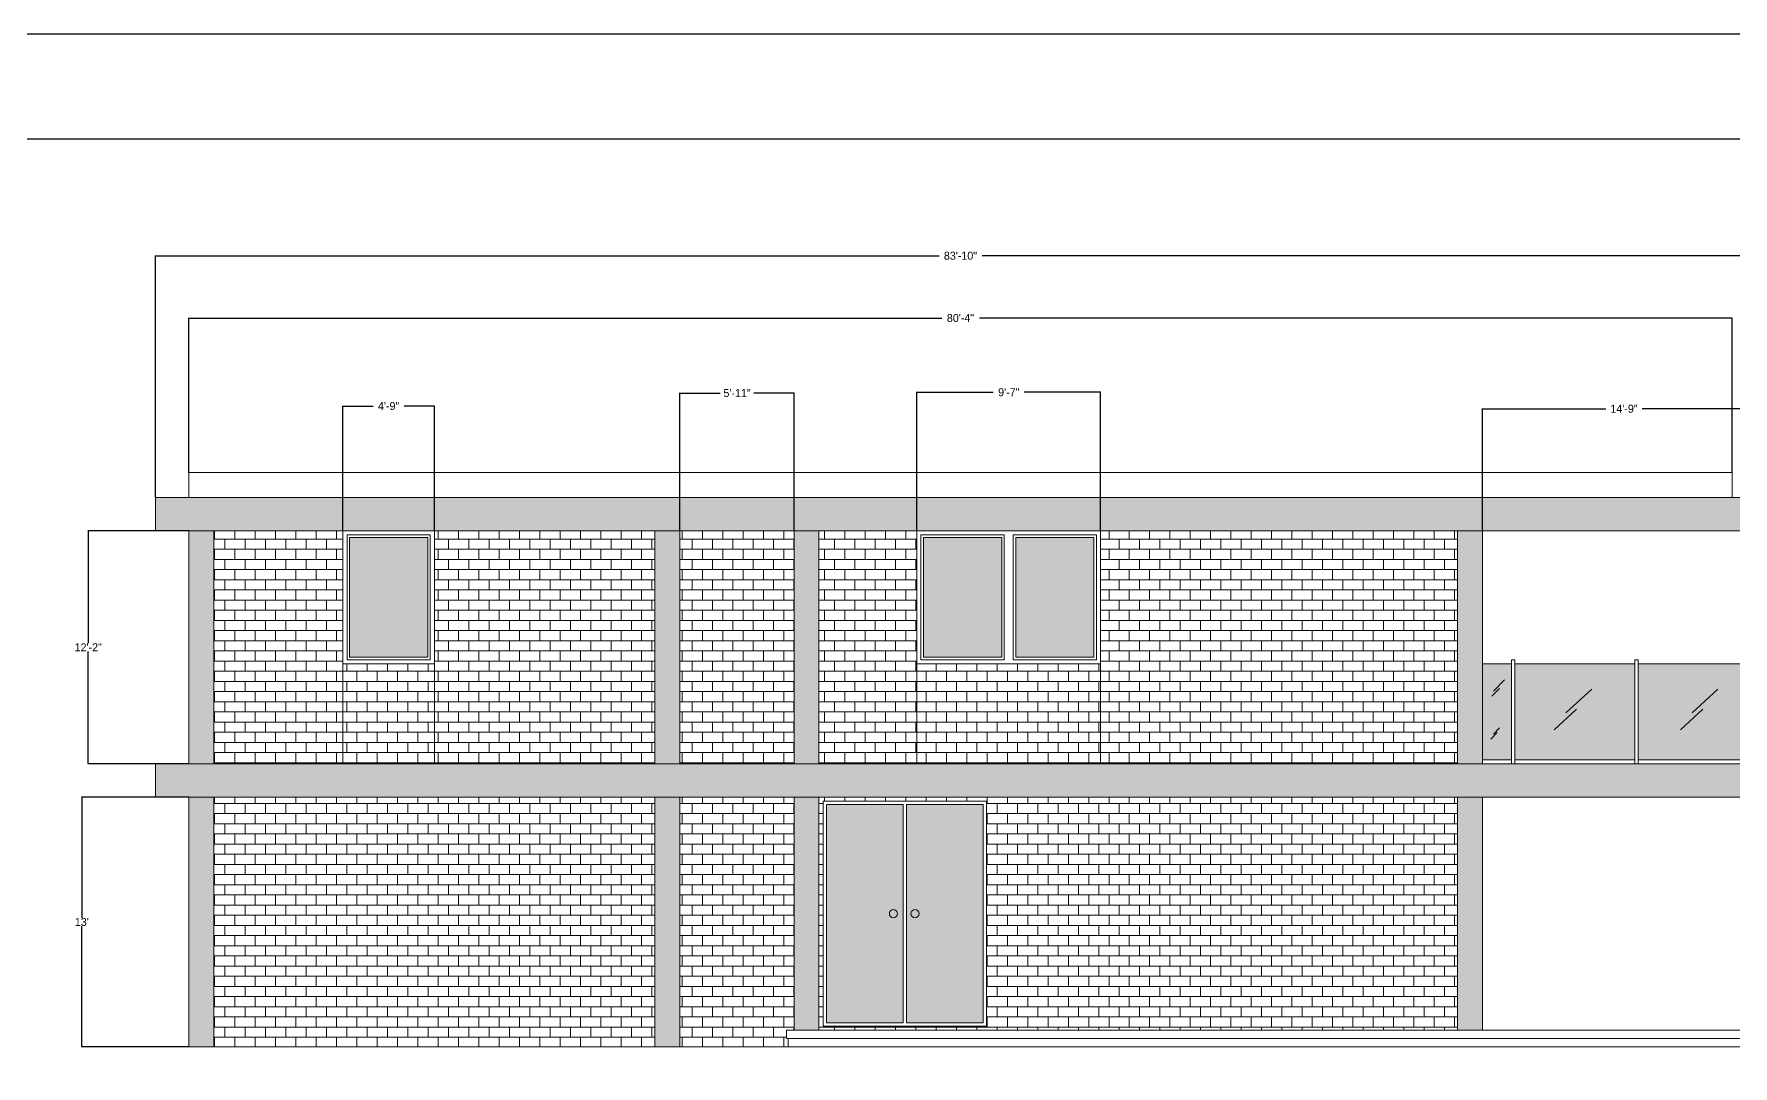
# Model space of a CAD drawing. Header units: millimetres. Extents: x 268 to 10756, y 109 to 4664.
# Drawn here: x 5213 to 6274, y 4019 to 4664 of the extents above; entities that cross this region are included whole.
import ezdxf

# ---------------------------------------------------------------- set-up
doc = ezdxf.new("R2010")
doc.units = ezdxf.units.MM
for name, color, linetype, lineweight in [('Dimention', 7, 'Continuous', 9), ('hatching', 7, 'Continuous', 9), ('section', 7, 'Continuous', 9)]:
    doc.layers.add(name, color=color, linetype=linetype, lineweight=lineweight)
doc.layers.add('Frame', color=7, linetype='Continuous')
doc.dimstyles.get("Standard").update_dxf_attribs({"dimtxt": 5, "dimasz": 0.18, "dimexe": 0.18, "dimexo": 0.0625, "dimgap": 0.09, "dimtad": 0, "dimtih": 1, "dimtoh": 1, "dimdec": 0, "dimzin": 0, "dimdsep": 46, "dimlunit": 4, "dimtxsty": 'Standard', "dimcen": 0.09, "dimadec": 1, "dimazin": 0, "dimtfac": 1, "dimtdec": 0, "dimtofl": 0, "dimtmove": 0, "dimatfit": 3, "dimfxl": 1, "dimfrac": 2, "dimtolj": 1, "dimtzin": 0, "dimarcsym": 0})

# ---------------------------------------------------------------- blocks, each defined once
blk = doc.blocks.new('*D119')
at = {"layer": 'Defpoints', "color": 0, "transparency": 16777216}
for p in [(5309.5, 4353.7), (5246.6, 4208.1), (5309.5, 4208.1)]:
    blk.add_point(p, dxfattribs=at)
at = {"layer": 'Dimention', "color": 0, "lineweight": -2, "transparency": 16777216}
for p, q in [((5309.4, 4353.7), (5246.4, 4353.7)), ((5246.6, 4353.5), (5246.6, 4283.5)), ((5246.6, 4208.3), (5246.6, 4278.3)), ((5309.4, 4208.1), (5246.4, 4208.1))]:
    blk.add_line(p, q, dxfattribs=at)
at = {"layer": 'Dimention', "color": 0, "transparency": 16777216}
for points in [[(5246.6, 4353.5), (5246.6, 4353.5), (5246.6, 4353.7)], [(5246.6, 4208.3), (5246.6, 4208.3), (5246.6, 4208.1)]]:
    blk.add_solid(points, dxfattribs=at)
at = {"layer": 'Dimention', "color": 0, "transparency": 16777216, "insert": (5246.6, 4280.9), "char_height": 5, "attachment_point": 5}
blk.add_mtext('\\A1;12\'-2"', dxfattribs=at)
blk = doc.blocks.new('*D120')
at = {"layer": 'Defpoints', "color": 0, "transparency": 16777216}
for p in [(5309.5, 4187.3), (5242.6, 4031.3), (5309.5, 4031.3)]:
    blk.add_point(p, dxfattribs=at)
at = {"layer": 'Dimention', "color": 0, "lineweight": -2, "transparency": 16777216}
for p, q in [((5309.4, 4187.3), (5242.4, 4187.3)), ((5242.6, 4187.1), (5242.6, 4111.9)), ((5242.6, 4031.5), (5242.6, 4106.7)), ((5309.4, 4031.3), (5242.4, 4031.3))]:
    blk.add_line(p, q, dxfattribs=at)
at = {"layer": 'Dimention', "color": 0, "transparency": 16777216}
for points in [[(5242.5, 4187.1), (5242.6, 4187.1), (5242.6, 4187.3)], [(5242.5, 4031.5), (5242.6, 4031.5), (5242.6, 4031.3)]]:
    blk.add_solid(points, dxfattribs=at)
at = {"layer": 'Dimention', "color": 0, "transparency": 16777216, "insert": (5242.6, 4109.3), "char_height": 5, "attachment_point": 5}
blk.add_mtext("\\A1;13'", dxfattribs=at)
blk = doc.blocks.new('*D122')
at = {"layer": 'Defpoints', "color": 0, "transparency": 16777216}
for p in [(6294.6, 4525.5), (5288.7, 4374.5), (6294.6, 4374.5)]:
    blk.add_point(p, dxfattribs=at)
at = {"layer": 'Dimention', "color": 0, "lineweight": -2, "transparency": 16777216}
for p, q in [((5288.7, 4374.6), (5288.7, 4525.7)), ((5288.9, 4525.5), (5778.2, 4525.5)), ((6294.4, 4525.5), (5805.1, 4525.5)), ((6294.6, 4374.6), (6294.6, 4525.7))]:
    blk.add_line(p, q, dxfattribs=at)
at = {"layer": 'Dimention', "color": 0, "transparency": 16777216}
for points in [[(5288.9, 4525.6), (5288.9, 4525.5), (5288.7, 4525.5)], [(6294.4, 4525.6), (6294.4, 4525.5), (6294.6, 4525.5)]]:
    blk.add_solid(points, dxfattribs=at)
at = {"layer": 'Dimention', "color": 0, "transparency": 16777216, "insert": (5791.6, 4525.5), "char_height": 5, "attachment_point": 5}
blk.add_mtext('\\A1;83\'-10"', dxfattribs=at)
blk = doc.blocks.new('*D123')
at = {"layer": 'Defpoints', "color": 0, "transparency": 16777216}
for p in [(6273.8, 4486.6), (5309.5, 4390.1), (6273.8, 4390.1)]:
    blk.add_point(p, dxfattribs=at)
at = {"layer": 'Dimention', "color": 0, "lineweight": -2, "transparency": 16777216}
for p, q in [((5309.5, 4390.2), (5309.5, 4486.7)), ((5309.7, 4486.6), (5779.9, 4486.6)), ((6273.6, 4486.6), (5803.4, 4486.6)), ((6273.8, 4390.2), (6273.8, 4486.7))]:
    blk.add_line(p, q, dxfattribs=at)
at = {"layer": 'Dimention', "color": 0, "transparency": 16777216}
for points in [[(5309.7, 4486.6), (5309.7, 4486.5), (5309.5, 4486.6)], [(6273.6, 4486.6), (6273.6, 4486.5), (6273.8, 4486.6)]]:
    blk.add_solid(points, dxfattribs=at)
at = {"layer": 'Dimention', "color": 0, "transparency": 16777216, "insert": (5791.6, 4486.6), "char_height": 5, "attachment_point": 5}
blk.add_mtext('\\A1;80\'-4"', dxfattribs=at)
blk = doc.blocks.new('*D124')
at = {"layer": 'Defpoints', "color": 0, "transparency": 16777216}
for p in [(5462.9, 4431.6), (5405.7, 4353.7), (5462.9, 4353.7)]:
    blk.add_point(p, dxfattribs=at)
at = {"layer": 'Dimention', "color": 0, "lineweight": -2, "transparency": 16777216}
for p, q in [((5405.7, 4353.8), (5405.7, 4431.8)), ((5405.9, 4431.6), (5424.6, 4431.6)), ((5462.7, 4431.6), (5444, 4431.6)), ((5462.9, 4353.8), (5462.9, 4431.8))]:
    blk.add_line(p, q, dxfattribs=at)
at = {"layer": 'Dimention', "color": 0, "transparency": 16777216}
for points in [[(5405.9, 4431.6), (5405.9, 4431.5), (5405.7, 4431.6)], [(5462.7, 4431.6), (5462.7, 4431.5), (5462.9, 4431.6)]]:
    blk.add_solid(points, dxfattribs=at)
at = {"layer": 'Dimention', "color": 0, "transparency": 16777216, "insert": (5434.3, 4431.6), "char_height": 5, "attachment_point": 5}
blk.add_mtext('\\A1;4\'-9"', dxfattribs=at)
blk = doc.blocks.new('*D125')
at = {"layer": 'Defpoints', "color": 0, "transparency": 16777216}
for p in [(5879.2, 4440.2), (5764.3, 4353.7), (5879.2, 4353.7)]:
    blk.add_point(p, dxfattribs=at)
at = {"layer": 'Dimention', "color": 0, "lineweight": -2, "transparency": 16777216}
for p, q in [((5764.3, 4353.8), (5764.3, 4440.4)), ((5764.5, 4440.2), (5812.1, 4440.2)), ((5879, 4440.2), (5831.4, 4440.2)), ((5879.2, 4353.8), (5879.2, 4440.4))]:
    blk.add_line(p, q, dxfattribs=at)
at = {"layer": 'Dimention', "color": 0, "transparency": 16777216}
for points in [[(5764.5, 4440.2), (5764.5, 4440.2), (5764.3, 4440.2)], [(5879, 4440.2), (5879, 4440.2), (5879.2, 4440.2)]]:
    blk.add_solid(points, dxfattribs=at)
at = {"layer": 'Dimention', "color": 0, "transparency": 16777216, "insert": (5821.8, 4440.2), "char_height": 5, "attachment_point": 5}
blk.add_mtext('\\A1;9\'-7"', dxfattribs=at)
blk = doc.blocks.new('*D126')
at = {"layer": 'Defpoints', "color": 0, "transparency": 16777216}
for p in [(5687.6, 4439.7), (5616.3, 4353.7), (5687.6, 4353.7)]:
    blk.add_point(p, dxfattribs=at)
at = {"layer": 'Dimention', "color": 0, "lineweight": -2, "transparency": 16777216}
for p, q in [((5616.3, 4353.8), (5616.3, 4439.8)), ((5616.5, 4439.7), (5641.5, 4439.7)), ((5687.5, 4439.7), (5662.5, 4439.7)), ((5687.6, 4353.8), (5687.6, 4439.8))]:
    blk.add_line(p, q, dxfattribs=at)
at = {"layer": 'Dimention', "color": 0, "transparency": 16777216}
for points in [[(5616.5, 4439.7), (5616.5, 4439.6), (5616.3, 4439.7)], [(5687.5, 4439.7), (5687.5, 4439.6), (5687.6, 4439.7)]]:
    blk.add_solid(points, dxfattribs=at)
at = {"layer": 'Dimention', "color": 0, "transparency": 16777216, "insert": (5652, 4439.7), "char_height": 5, "attachment_point": 5}
blk.add_mtext('\\A1;5\'-11"', dxfattribs=at)
blk = doc.blocks.new('*D127')
at = {"layer": 'Defpoints', "color": 0, "transparency": 16777216}
for p in [(6294.6, 4429.9), (6117.8, 4353.7), (6294.6, 4353.7)]:
    blk.add_point(p, dxfattribs=at)
at = {"layer": 'Dimention', "color": 0, "lineweight": -2, "transparency": 16777216}
for p, q in [((6117.8, 4353.8), (6117.8, 4430)), ((6118, 4429.9), (6194.9, 4429.9)), ((6294.4, 4429.9), (6217.5, 4429.9)), ((6294.6, 4353.8), (6294.6, 4430))]:
    blk.add_line(p, q, dxfattribs=at)
at = {"layer": 'Dimention', "color": 0, "transparency": 16777216}
for points in [[(6118, 4429.9), (6118, 4429.8), (6117.8, 4429.9)], [(6294.4, 4429.9), (6294.4, 4429.8), (6294.6, 4429.9)]]:
    blk.add_solid(points, dxfattribs=at)
at = {"layer": 'Dimention', "color": 0, "transparency": 16777216, "insert": (6206.2, 4429.9), "char_height": 5, "attachment_point": 5}
blk.add_mtext('\\A1;14\'-9"', dxfattribs=at)

msp = doc.modelspace()

# ---------------------------------------------------------------- hatches: boundary and pattern name
at = {"layer": 'Dimention', "true_color": 0xa10808, "transparency": 33554630}
h = msp.add_hatch(dxfattribs=at)
h.set_pattern_fill('BRICK', color=14)
h.set_pattern_definition([(0, (-2.049, 760.6995), (0, 6.35), []), (90, (-2.049, 760.7), (-12.7, 8e-16), [6.35, -6.35]), (90, (4.301, 760.7), (-12.7, 8e-16), [-6.35, 6.35])])
h.paths.add_polyline_path([(5405.7, 4353.7), (5325.1, 4353.7), (5325.1, 4208.1), (5405.7, 4208.1)])
h.paths.add_polyline_path([(5462.9, 4270.5), (5405.7, 4270.5), (5405.7, 4208.1), (5462.9, 4208.1)])
h.paths.add_polyline_path([(5600.7, 4353.7), (5462.9, 4353.7), (5462.9, 4208.1), (5600.7, 4208.1)])
h.paths.add_polyline_path([(5600.7, 4187.3), (5325.1, 4187.3), (5325.1, 4031.3), (5600.7, 4031.3)])
h.paths.add_polyline_path([(5687.6, 4187.3), (5616.3, 4187.3), (5616.3, 4031.3), (5683.9, 4031.3), (5683.9, 4036.5), (5682.9, 4036.5), (5682.9, 4041.7), (5687.6, 4041.7)])
h.paths.add_polyline_path([(5687.6, 4353.7), (5616.3, 4353.7), (5616.3, 4208.1), (5687.6, 4208.1)])
h.paths.add_polyline_path([(5764.3, 4353.7), (5703.2, 4353.7), (5703.2, 4208.1), (5764.3, 4208.1)])
h.paths.add_polyline_path([(5879.2, 4270.5), (5764.3, 4270.5), (5764.3, 4208.1), (5879.2, 4208.1)])
h.paths.add_polyline_path([(6102.2, 4353.7), (5879.2, 4353.7), (5879.2, 4208.1), (6102.2, 4208.1)])
h.paths.add_polyline_path([(6102.2, 4187.3), (5703.2, 4187.3), (5703.2, 4041.7), (6102.2, 4041.7)])
h.paths.add_polyline_path([(5807.9, 4044.3), (5705.8, 4044.3), (5705.8, 4184.7), (5807.9, 4184.7)], flags=16)
h.paths.add_polyline_path([(5805.8, 4046.4), (5757.9, 4046.4), (5757.9, 4182.6), (5805.8, 4182.6)], flags=0)
h.paths.add_polyline_path([(5760.7, 4114.5, -1), (5765.8, 4114.5, -1)], flags=0)
h.paths.add_polyline_path([(5755.8, 4046.4), (5707.9, 4046.4), (5707.9, 4182.6), (5755.8, 4182.6)], flags=0)
h.paths.add_polyline_path([(5747.2, 4114.5, -1), (5752.3, 4114.5, -1)], flags=0)
at = {"layer": 'hatching', "transparency": 33554556}
h = msp.add_hatch(color=7, dxfattribs=at)
h.dxf.hatch_style = 1
h.paths.add_polyline_path([(5288.7, 4374.5), (5288.7, 4353.7), (6294.6, 4353.7), (6294.6, 4374.5)])
h.paths.add_polyline_path([(5325.1, 4353.7), (5309.5, 4353.7), (5309.5, 4208.1), (5325.1, 4208.1)])
h.paths.add_polyline_path([(5616.3, 4353.7), (5600.7, 4353.7), (5600.7, 4208.1), (5616.3, 4208.1)])
h.paths.add_polyline_path([(5703.2, 4353.7), (5687.6, 4353.7), (5687.6, 4208.1), (5703.2, 4208.1)])
h.paths.add_polyline_path([(6102.2, 4208.1), (6117.8, 4208.1), (6117.8, 4353.7), (6102.2, 4353.7)])
h.paths.add_polyline_path([(6117.8, 4187.3), (6102.2, 4187.3), (6102.2, 4041.7), (6117.8, 4041.7)])
h.paths.add_polyline_path([(5616.3, 4187.3), (5600.7, 4187.3), (5600.7, 4031.3), (5616.3, 4031.3)])
h.paths.add_polyline_path([(5703.2, 4187.3), (5687.6, 4187.3), (5687.6, 4041.7), (5703.2, 4041.7)])
h.paths.add_polyline_path([(5325.1, 4187.3), (5309.5, 4187.3), (5309.5, 4031.3), (5325.1, 4031.3)])
h.paths.add_polyline_path([(5288.7, 4208.1), (5288.7, 4187.3), (5309.5, 4187.3), (6294.6, 4187.3), (6294.6, 4208.1)])
at = {"layer": 'hatching'}
h = msp.add_hatch(color=256, dxfattribs=at)
h.dxf.hatch_style = 1
h.set_gradient(color1=(0, 255, 255), color2=(4, 132, 251), tint=1, name='INVSPHERICAL')
h.paths.add_polyline_path([(5409.9, 4274.7), (5458.7, 4274.7), (5458.7, 4349.5), (5409.9, 4349.5)])
h.paths.add_polyline_path([(5768.5, 4274.7), (5817.4, 4274.7), (5817.4, 4349.5), (5768.5, 4349.5)])
h.paths.add_polyline_path([(5875, 4349.5), (5826.1, 4349.5), (5826.1, 4274.7), (5875, 4274.7)])
at = {"layer": 'hatching', "transparency": 33554597}
h = msp.add_hatch(color=8, dxfattribs=at)
h.dxf.hatch_style = 1
h.paths.add_polyline_path([(6212.9, 4210.7), (6212.9, 4270.5), (6138, 4270.5), (6138, 4210.7)])
h.paths.add_polyline_path([(6215, 4210.7), (6289.9, 4210.7), (6289.9, 4270.5), (6215, 4270.5)])
h.paths.add_polyline_path([(6135.9, 4270.5), (6117.8, 4270.5), (6117.8, 4210.7), (6135.9, 4210.7)])
at = {"layer": 'hatching', "true_color": 0x2997a3, "transparency": 33554687}
h = msp.add_hatch(color=135, dxfattribs=at)
h.dxf.hatch_style = 1
h.paths.add_polyline_path([(5755.8, 4182.6), (5707.9, 4182.6), (5707.9, 4046.4), (5755.8, 4046.4)])
h.paths.add_polyline_path([(5805.8, 4182.6), (5757.9, 4182.6), (5757.9, 4046.4), (5805.8, 4046.4)])
h.paths.add_polyline_path([(4919.1, 3651.9), (4875, 3651.9), (4875, 3515.6), (4919.1, 3515.6)])
h.paths.add_polyline_path([(4870.9, 3651.9), (4826.8, 3651.9), (4826.8, 3515.6), (4870.9, 3515.6)])
h.paths.add_polyline_path([(4861, 3818.3), (4813.1, 3818.3), (4813.1, 3739.7), (4854.3, 3739.7), (4854.3, 3742.3), (4856.4, 3742.3), (4856.4, 3739.7), (4861, 3739.7)])
h.paths.add_polyline_path([(4811, 3818.3), (4763.1, 3818.3), (4763.1, 3739.7), (4777.3, 3739.7), (4777.3, 3742.3), (4779.4, 3742.3), (4779.4, 3739.7), (4811, 3739.7)])
h.paths.add_polyline_path([(4811, 3739.7), (4779.4, 3739.7), (4779.4, 3683.1), (4811, 3683.1)])
h.paths.add_polyline_path([(4777.3, 3739.7), (4763.1, 3739.7), (4763.1, 3683.1), (4777.3, 3683.1)])
h.paths.add_polyline_path([(4854.3, 3739.7), (4813.1, 3739.7), (4813.1, 3683.1), (4854.3, 3683.1)])
h.paths.add_polyline_path([(4861, 3739.7), (4856.4, 3739.7), (4856.4, 3683.1), (4861, 3683.1)])
h.paths.add_polyline_path([(6174.6, 3739.7), (6137.6, 3739.7), (6137.6, 3679.9), (6174.6, 3679.9)])
h.paths.add_polyline_path([(6135.5, 3739.7), (6128.1, 3739.7), (6128.1, 3679.9), (6135.5, 3679.9)])
h.paths.add_polyline_path([(6212.5, 3739.7), (6178, 3739.7), (6178, 3679.9), (6212.5, 3679.9)])
h.paths.add_polyline_path([(6224.6, 3739.7), (6214.6, 3739.7), (6214.6, 3679.9), (6224.6, 3679.9)])
h.paths.add_polyline_path([(6224.6, 3815.6), (6178, 3815.6), (6178, 3739.7), (6212.5, 3739.7), (6212.5, 3742.3), (6214.6, 3742.3), (6214.6, 3739.7), (6224.6, 3739.7)])
h.paths.add_polyline_path([(6174.6, 3815.6), (6128.1, 3815.6), (6128.1, 3739.7), (6135.5, 3739.7), (6135.5, 3742.3), (6137.6, 3742.3), (6137.6, 3739.7), (6174.6, 3739.7)])
h.paths.add_polyline_path([(5819.8, 3625.3), (5767.8, 3625.3), (5767.8, 3510.9), (5819.8, 3510.9)])
h.paths.add_polyline_path([(5816.7, 3558.9, -1), (5812, 3558.9, -1)], flags=16)
h.paths.add_polyline_path([(5844.3, 3652.4), (5769.4, 3652.4), (5769.4, 3629.5), (5844.3, 3629.5)])
h.paths.add_polyline_path([(5844.3, 3623.8), (5824, 3623.8), (5824, 3515.1), (5844.3, 3515.1)])

# ---------------------------------------------------------------- linework, layer by layer
at = {"layer": 'Frame'}
msp.add_lwpolyline([(4045.4, 2712), (6805.9, 2712), (6805.9, 4664), (4045.4, 4664)], close=True, dxfattribs=at)
msp.add_lwpolyline([(6740.2, 3066.9), (6740.2, 4598.3), (4111.1, 4598.3), (4111.1, 3198.3)], dxfattribs=at)
at = {"layer": 'hatching'}
for p, q in [((6131.6, 4260.6), (6124.7, 4253.4)), ((6128.4, 4255.2), (6123.6, 4250.3)), ((6169.9, 4240), (6186, 4254.8)), ((6248.8, 4240), (6264.9, 4254.8)), ((6176.6, 4242.2), (6162.5, 4229.4)), ((6255.5, 4242.2), (6241.4, 4229.4)), ((6127, 4227.7), (6123, 4223.6)), ((6128.4, 4230.6), (6124.6, 4226.6))]:
    msp.add_line(p, q, dxfattribs=at)
at = {"layer": 'section'}
for p, q in [((6294.6, 4374.5), (5288.7, 4374.5)), ((5288.7, 4374.5), (5288.7, 4353.7)), ((5288.7, 4353.7), (6294.6, 4353.7)), ((5309.5, 4353.7), (5309.5, 4208.1)), ((5325.1, 4353.7), (5325.1, 4208.1)), ((5405.7, 4353.7), (5405.7, 4208.1)), ((5462.9, 4353.7), (5462.9, 4208.1)), ((5600.7, 4353.7), (5600.7, 4208.1)), ((5616.3, 4353.7), (5616.3, 4208.1)), ((5687.6, 4353.7), (5687.6, 4208.1)), ((5703.2, 4353.7), (5703.2, 4208.1)), ((5764.3, 4353.7), (5764.3, 4208.1)), ((5879.2, 4353.7), (5879.2, 4208.1)), ((6102.2, 4353.7), (6102.2, 4208.1)), ((6117.8, 4353.7), (6117.8, 4208.1)), ((5405.7, 4270.5), (5462.9, 4270.5)), ((5764.3, 4270.5), (5879.2, 4270.5)), ((6117.8, 4270.5), (6135.9, 4270.5)), ((6135.9, 4273.1), (6138, 4273.1)), ((6135.9, 4273.1), (6135.9, 4208.1)), ((6138, 4273.1), (6138, 4208.1)), ((6138, 4270.5), (6212.9, 4270.5)), ((6212.9, 4273.1), (6215, 4273.1)), ((6212.9, 4273.1), (6212.9, 4208.1)), ((6215, 4273.1), (6215, 4208.1)), ((6215, 4270.5), (6289.9, 4270.5)), ((5288.7, 4208.1), (5288.7, 4187.3)), ((5288.7, 4208.1), (6294.6, 4208.1)), ((6117.8, 4210.7), (6135.9, 4210.7)), ((6138, 4210.7), (6212.9, 4210.7)), ((6215, 4210.7), (6289.9, 4210.7)), ((5288.7, 4187.3), (5309.5, 4187.3)), ((5309.5, 4031.3), (5309.5, 4187.3)), ((5309.5, 4187.3), (6294.6, 4187.3)), ((5325.1, 4187.3), (5325.1, 4031.3)), ((5600.7, 4187.3), (5600.7, 4031.3)), ((5616.3, 4187.3), (5616.3, 4031.3)), ((5687.6, 4187.3), (5687.6, 4041.7)), ((5703.2, 4187.3), (5703.2, 4041.7)), ((6102.2, 4187.3), (6102.2, 4041.7)), ((6117.8, 4187.3), (6117.8, 4041.7)), ((5249.7, 4031.3), (6312.8, 4031.3))]:
    msp.add_line(p, q, dxfattribs=at)
for points in [[(6273.8, 4374.5), (5309.5, 4374.5), (5309.5, 4390.1), (6273.8, 4390.1)], [(5408.3, 4351.1), (5460.3, 4351.1), (5460.3, 4273.1), (5408.3, 4273.1)], [(5409.9, 4349.5), (5458.7, 4349.5), (5458.7, 4274.7), (5409.9, 4274.7)], [(5766.9, 4351.1), (5818.9, 4351.1), (5818.9, 4273.1), (5766.9, 4273.1)], [(5768.5, 4349.5), (5817.4, 4349.5), (5817.4, 4274.7), (5768.5, 4274.7)], [(5876.6, 4351.1), (5824.6, 4351.1), (5824.6, 4273.1), (5876.6, 4273.1)], [(5875, 4349.5), (5826.1, 4349.5), (5826.1, 4274.7), (5875, 4274.7)], [(5705.8, 4184.7), (5807.9, 4184.7), (5807.9, 4044.3), (5705.8, 4044.3)], [(5707.9, 4182.6), (5755.8, 4182.6), (5755.8, 4046.4), (5707.9, 4046.4)], [(5757.9, 4182.6), (5805.8, 4182.6), (5805.8, 4046.4), (5757.9, 4046.4)], [(5682.9, 4041.7), (6295.6, 4041.7), (6295.6, 4036.5), (5682.9, 4036.5)], [(5683.9, 4036.5), (6294.6, 4036.5), (6294.6, 4031.3), (5683.9, 4031.3)]]:
    msp.add_lwpolyline(points, close=True, dxfattribs=at)
for centre in [(5749.7, 4114.5), (5763.2, 4114.5)]:
    msp.add_circle(centre, 2.54, dxfattribs=at)

# ---------------------------------------------------------------- dimensions: what is measured, and where the dimension line sits
at = {"layer": 'Dimention'}
for base, p1, p2, picture, middle in [((6294.6, 4525.5), (5288.7, 4374.5), (6294.6, 4374.5), '*D122', (5791.6, 4525.5)), ((6273.8, 4486.6), (5309.5, 4390.1), (6273.8, 4390.1), '*D123', (5791.6, 4486.6)), ((5687.6, 4439.7), (5616.3, 4353.7), (5687.6, 4353.7), '*D126', (5652, 4439.7)), ((5879.2, 4440.2), (5764.3, 4353.7), (5879.2, 4353.7), '*D125', (5821.8, 4440.2)), ((5462.9, 4431.6), (5405.7, 4353.7), (5462.9, 4353.7), '*D124', (5434.3, 4431.6)), ((6294.6, 4429.9), (6117.8, 4353.7), (6294.6, 4353.7), '*D127', (6206.2, 4429.9))]:
    dim = msp.add_linear_dim(base=base, p1=p1, p2=p2, dimstyle='Standard', dxfattribs=at)
    dim.commit()
    dim.dimension.update_dxf_attribs({"geometry": picture, "text_midpoint": middle})
for base, p1, p2, picture, middle in [((5246.6, 4208.1), (5309.5, 4353.7), (5309.5, 4208.1), '*D119', (5246.6, 4280.9)), ((5242.6, 4031.3), (5309.5, 4187.3), (5309.5, 4031.3), '*D120', (5242.6, 4109.3))]:
    dim = msp.add_linear_dim(base=base, p1=p1, p2=p2, angle=90, dimstyle='Standard', dxfattribs=at)
    dim.commit()
    dim.dimension.update_dxf_attribs({"geometry": picture, "text_midpoint": middle})

doc.saveas('drawing.dxf')
